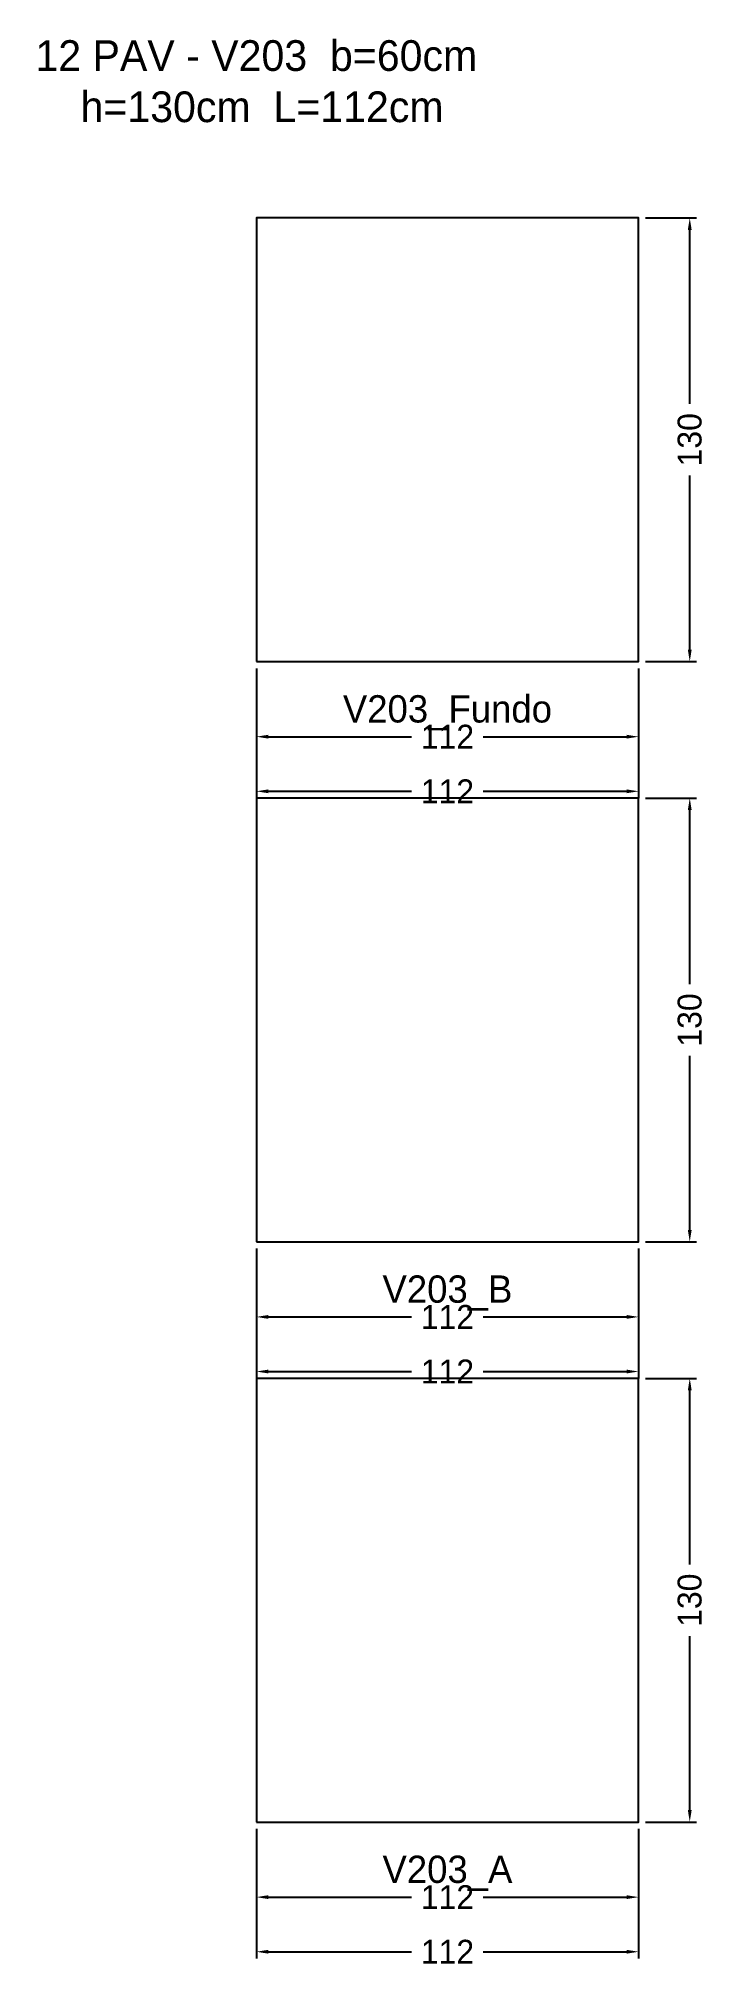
# Model space of a CAD drawing. Header units: metres. Extents: x -64 to 132, y -43 to 523.
import ezdxf

# ---------------------------------------------------------------- set-up
doc = ezdxf.new("R2010")
doc.units = ezdxf.units.M
for name, color, linetype in [('COTA', 3, 'Continuous'), ('NOMENCLATURA', 2, 'Continuous'), ('Paineis', 7, 'Continuous'), ('Texto Secao', 2, 'Continuous')]:
    doc.layers.add(name, color=color, linetype=linetype)
doc.dimstyles.new('COTA_VIG', dxfattribs={"dimtxt": 7, "dimasz": 3.5, "dimexe": 2, "dimexo": 2, "dimgap": 1.5, "dimtad": 1, "dimdec": 1, "dimcen": 2.5, "dimclrd": 3, "dimclre": 3, "dimclrt": 3, "dimazin": 3, "dimtfac": 1, "dimtmove": 0, "dimatfit": 3})

# ---------------------------------------------------------------- blocks, each defined once
blk = doc.blocks.new('_CLOSEDFILLED')
at = {"color": 0, "linetype": 'BYBLOCK'}
blk.add_solid([(-1, 0.16), (0, 0), (-1, -0.16)], dxfattribs=at)
blk = doc.blocks.new('*D1')
at = {"color": 3}
for p, q in [((0, -2), (0, -24)), ((112, -2), (112, -24)), ((3.5, -22), (45.5, -22)), ((66.5, -22), (108.5, -22))]:
    blk.add_line(p, q, dxfattribs=at)
at = {"layer": 'Defpoints'}
for p in [(0, 0), (112, 0), (0, -22)]:
    blk.add_point(p, dxfattribs=at)
at = {"layer": 'COTA', "color": 3, "xscale": 3.5, "yscale": 3.5, "rotation": 180}
blk.add_blockref('_CLOSEDFILLED', (0, -22), dxfattribs=at)
at = {"layer": 'COTA', "color": 3, "xscale": 3.5, "yscale": 3.5}
blk.add_blockref('_CLOSEDFILLED', (112, -22), dxfattribs=at)
at = {"layer": 'COTA', "color": 3, "insert": (56, -22), "char_height": 7, "attachment_point": 5}
blk.add_mtext('112', dxfattribs=at)
blk = doc.blocks.new('*D2')
at = {"color": 3}
for p, q in [((0, -2), (0, -40)), ((112, -2), (112, -40)), ((3.5, -38), (45.5, -38)), ((66.5, -38), (108.5, -38))]:
    blk.add_line(p, q, dxfattribs=at)
at = {"layer": 'Defpoints'}
for p in [(0, 0), (112, 0), (0, -38)]:
    blk.add_point(p, dxfattribs=at)
at = {"layer": 'COTA', "color": 3, "xscale": 3.5, "yscale": 3.5, "rotation": 180}
blk.add_blockref('_CLOSEDFILLED', (0, -38), dxfattribs=at)
at = {"layer": 'COTA', "color": 3, "xscale": 3.5, "yscale": 3.5}
blk.add_blockref('_CLOSEDFILLED', (112, -38), dxfattribs=at)
at = {"layer": 'COTA', "color": 3, "insert": (56, -38), "char_height": 7, "attachment_point": 5}
blk.add_mtext('112', dxfattribs=at)
blk = doc.blocks.new('*D3')
at = {"color": 3}
for p, q in [((114, 130), (129, 130)), ((127, 75.5), (127, 126.5)), ((127, 3.5), (127, 54.5)), ((114, 0), (129, 0))]:
    blk.add_line(p, q, dxfattribs=at)
at = {"layer": 'Defpoints'}
for p in [(112, 130), (112, 0), (127, 0)]:
    blk.add_point(p, dxfattribs=at)
at = {"layer": 'COTA', "color": 3, "xscale": 3.5, "yscale": 3.5}
for p, rotation in [((127, 130), 90), ((127, 0), 270)]:
    blk.add_blockref('_CLOSEDFILLED', p, dxfattribs=dict(at, rotation=rotation))
at = {"layer": 'COTA', "color": 3, "insert": (127, 65), "char_height": 7, "attachment_point": 5, "rotation": 90}
blk.add_mtext('130', dxfattribs=at)
blk = doc.blocks.new('*D4')
at = {"color": 3}
for p, q in [((0, 168), (0, 146)), ((112, 168), (112, 146)), ((3.5, 148), (45.5, 148)), ((66.5, 148), (108.5, 148))]:
    blk.add_line(p, q, dxfattribs=at)
at = {"layer": 'Defpoints'}
for p in [(0, 170), (112, 170), (0, 148)]:
    blk.add_point(p, dxfattribs=at)
at = {"layer": 'COTA', "color": 3, "xscale": 3.5, "yscale": 3.5, "rotation": 180}
blk.add_blockref('_CLOSEDFILLED', (0, 148), dxfattribs=at)
at = {"layer": 'COTA', "color": 3, "xscale": 3.5, "yscale": 3.5}
blk.add_blockref('_CLOSEDFILLED', (112, 148), dxfattribs=at)
at = {"layer": 'COTA', "color": 3, "insert": (56, 148), "char_height": 7, "attachment_point": 5}
blk.add_mtext('112', dxfattribs=at)
blk = doc.blocks.new('*D5')
at = {"color": 3}
for p, q in [((0, 168), (0, 130)), ((112, 168), (112, 130)), ((3.5, 132), (45.5, 132)), ((66.5, 132), (108.5, 132))]:
    blk.add_line(p, q, dxfattribs=at)
at = {"layer": 'Defpoints'}
for p in [(0, 170), (112, 170), (0, 132)]:
    blk.add_point(p, dxfattribs=at)
at = {"layer": 'COTA', "color": 3, "xscale": 3.5, "yscale": 3.5, "rotation": 180}
blk.add_blockref('_CLOSEDFILLED', (0, 132), dxfattribs=at)
at = {"layer": 'COTA', "color": 3, "xscale": 3.5, "yscale": 3.5}
blk.add_blockref('_CLOSEDFILLED', (112, 132), dxfattribs=at)
at = {"layer": 'COTA', "color": 3, "insert": (56, 132), "char_height": 7, "attachment_point": 5}
blk.add_mtext('112', dxfattribs=at)
blk = doc.blocks.new('*D6')
at = {"color": 3}
for p, q in [((114, 300), (129, 300)), ((127, 245.5), (127, 296.5)), ((127, 173.5), (127, 224.5)), ((114, 170), (129, 170))]:
    blk.add_line(p, q, dxfattribs=at)
at = {"layer": 'Defpoints'}
for p in [(112, 300), (112, 170), (127, 170)]:
    blk.add_point(p, dxfattribs=at)
at = {"layer": 'COTA', "color": 3, "xscale": 3.5, "yscale": 3.5}
for p, rotation in [((127, 300), 90), ((127, 170), 270)]:
    blk.add_blockref('_CLOSEDFILLED', p, dxfattribs=dict(at, rotation=rotation))
at = {"layer": 'COTA', "color": 3, "insert": (127, 235), "char_height": 7, "attachment_point": 5, "rotation": 90}
blk.add_mtext('130', dxfattribs=at)
blk = doc.blocks.new('*D7')
at = {"color": 3}
for p, q in [((0, 338), (0, 316)), ((112, 338), (112, 316)), ((3.5, 318), (45.5, 318)), ((66.5, 318), (108.5, 318))]:
    blk.add_line(p, q, dxfattribs=at)
at = {"layer": 'Defpoints'}
for p in [(0, 340), (112, 340), (0, 318)]:
    blk.add_point(p, dxfattribs=at)
at = {"layer": 'COTA', "color": 3, "xscale": 3.5, "yscale": 3.5, "rotation": 180}
blk.add_blockref('_CLOSEDFILLED', (0, 318), dxfattribs=at)
at = {"layer": 'COTA', "color": 3, "xscale": 3.5, "yscale": 3.5}
blk.add_blockref('_CLOSEDFILLED', (112, 318), dxfattribs=at)
at = {"layer": 'COTA', "color": 3, "insert": (56, 318), "char_height": 7, "attachment_point": 5}
blk.add_mtext('112', dxfattribs=at)
blk = doc.blocks.new('*D8')
at = {"color": 3}
for p, q in [((0, 338), (0, 300)), ((112, 338), (112, 300)), ((3.5, 302), (45.5, 302)), ((66.5, 302), (108.5, 302))]:
    blk.add_line(p, q, dxfattribs=at)
at = {"layer": 'Defpoints'}
for p in [(0, 340), (112, 340), (0, 302)]:
    blk.add_point(p, dxfattribs=at)
at = {"layer": 'COTA', "color": 3, "xscale": 3.5, "yscale": 3.5, "rotation": 180}
blk.add_blockref('_CLOSEDFILLED', (0, 302), dxfattribs=at)
at = {"layer": 'COTA', "color": 3, "xscale": 3.5, "yscale": 3.5}
blk.add_blockref('_CLOSEDFILLED', (112, 302), dxfattribs=at)
at = {"layer": 'COTA', "color": 3, "insert": (56, 302), "char_height": 7, "attachment_point": 5}
blk.add_mtext('112', dxfattribs=at)
blk = doc.blocks.new('*D9')
at = {"color": 3}
for p, q in [((114, 470), (129, 470)), ((127, 415.5), (127, 466.5)), ((127, 343.5), (127, 394.5)), ((114, 340), (129, 340))]:
    blk.add_line(p, q, dxfattribs=at)
at = {"layer": 'Defpoints'}
for p in [(112, 470), (112, 340), (127, 340)]:
    blk.add_point(p, dxfattribs=at)
at = {"layer": 'COTA', "color": 3, "xscale": 3.5, "yscale": 3.5}
for p, rotation in [((127, 470), 90), ((127, 340), 270)]:
    blk.add_blockref('_CLOSEDFILLED', p, dxfattribs=dict(at, rotation=rotation))
at = {"layer": 'COTA', "color": 3, "insert": (127, 405), "char_height": 7, "attachment_point": 5, "rotation": 90}
blk.add_mtext('130', dxfattribs=at)

msp = doc.modelspace()

# ---------------------------------------------------------------- linework, layer by layer
at = {"layer": 'Paineis'}
for points in [[(0, 340), (112, 340), (112, 470), (0, 470)], [(0, 170), (112, 170), (112, 300), (0, 300)], [(0, 0), (112, 0), (112, 130), (0, 130)]]:
    msp.add_lwpolyline(points, close=True, dxfattribs=at)

# ---------------------------------------------------------------- texts
at = {"layer": 'NOMENCLATURA', "insert": (0, 510), "char_height": 9, "width": 132, "attachment_point": 5}
msp.add_mtext('12 PAV - V203  b=60cm  h=130cm  L=112cm', dxfattribs=at)
at = {"layer": 'Texto Secao', "char_height": 8, "width": 132, "attachment_point": 5}
for s, insert in [('V203_Fundo', (56, 325)), ('V203_B', (56, 155)), ('V203_A', (56, -15))]:
    msp.add_mtext(s, dxfattribs=dict(at, insert=insert))

# ---------------------------------------------------------------- dimensions: what is measured, and where the dimension line sits
at = {"layer": 'COTA'}
for base, p1, p2, picture, middle in [((127, 340), (112, 340), (112, 470), '*D9', (127, 405)), ((127, 170), (112, 170), (112, 300), '*D6', (127, 235)), ((127, 0), (112, 0), (112, 130), '*D3', (127, 65))]:
    dim = msp.add_linear_dim(base=base, p1=p1, p2=p2, angle=90, dimstyle='COTA_VIG', dxfattribs=at)
    dim.commit()
    dim.dimension.update_dxf_attribs({"geometry": picture, "text_midpoint": middle})
for base, p1, p2, picture, middle in [((0, 318), (0, 340), (112, 340), '*D7', (56, 318)), ((0, 302), (0, 340), (112, 340), '*D8', (56, 302)), ((0, 148), (0, 170), (112, 170), '*D4', (56, 148)), ((0, 132), (0, 170), (112, 170), '*D5', (56, 132)), ((0, -22), (0, 0), (112, 0), '*D1', (56, -22)), ((0, -38), (0, 0), (112, 0), '*D2', (56, -38))]:
    dim = msp.add_linear_dim(base=base, p1=p1, p2=p2, dimstyle='COTA_VIG', dxfattribs=at)
    dim.commit()
    dim.dimension.update_dxf_attribs({"geometry": picture, "text_midpoint": middle})

doc.saveas('drawing.dxf')
